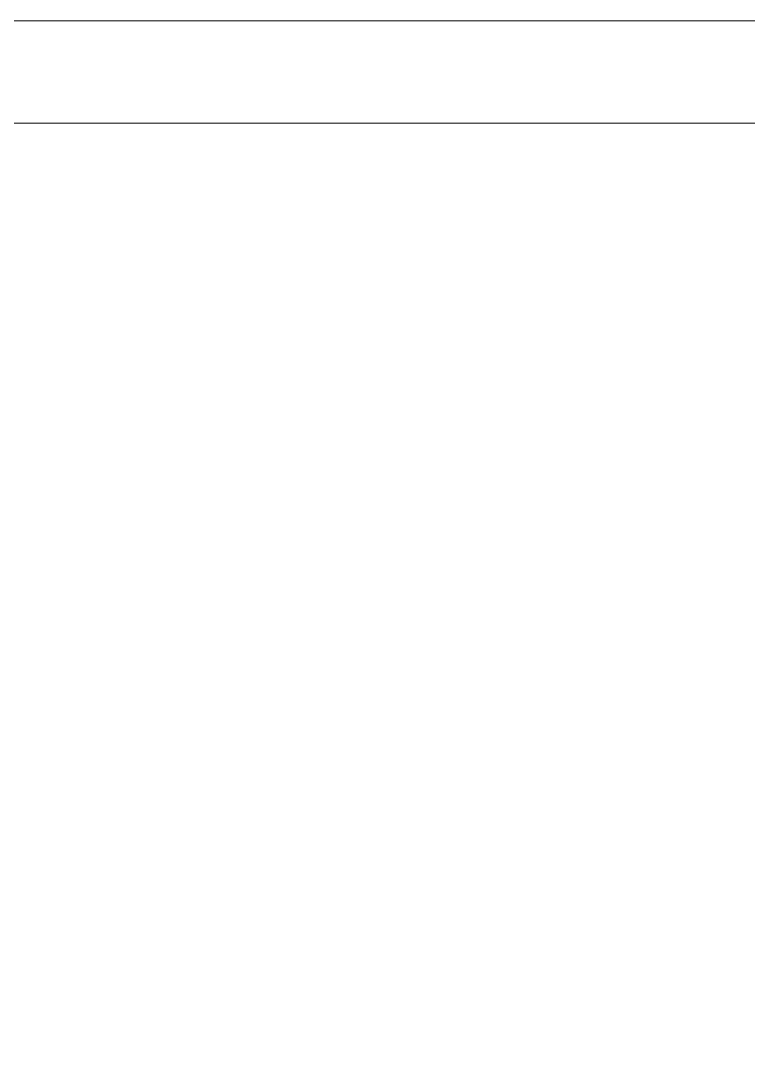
# Model space of a CAD drawing. Header units: millimetres. Extents: x -853228 to -774597, y -17231 to 22435.
# Drawn here: x -808878 to -808522, y 7432 to 7944 of the extents above; entities that cross this region are included whole.
import ezdxf

# ---------------------------------------------------------------- set-up
doc = ezdxf.new("R2010")
doc.units = ezdxf.units.MM
for name, color, linetype, lineweight in [('A-CLNG', 2, 'Continuous', 9), ('A-CLNG-PATT', 2, 'Continuous', 9), ('A-DETL', 1, 'Continuous', 70), ('A-GLAZ-CURT', 2, 'Continuous', 9)]:
    doc.layers.add(name, color=color, linetype=linetype, lineweight=lineweight)

# ---------------------------------------------------------------- blocks, each defined once
blk = doc.blocks.new('PPLS-PP19_Custom Tile Pattern - Custom Tile Pattern-V52-4261-01 ENLARGED UPPER PLATFORM LEVEL - REFLECTED CEILING PLAN - SHEET 2')
at = {"layer": 'A-GLAZ-CURT'}
for p, q in [((-300, 0), (300, 0)), ((300, 0), (-300, 0)), ((230.06, 0), (300, 0)), ((-300, -50), (300, -50)), ((300, -50), (-300, -50))]:
    blk.add_line(p, q, dxfattribs=at)
for points, knots in [([(275.9, 0), (270.46, 0), (246.16, 0), (207.11, 0), (177.41, 0), (159.34, 0), (158.33, 0), (158.3, 0)], [-261.071189, -261.071189, -261.071189, -261.071189, -244.693688, -187.987675, -143.776725, -129.632772, -123.352749, -123.352749, -123.352749, -123.352749]), ([(247.1, 0), (246.76, 0), (245.04, 0), (238.34, 0), (226.56, 0), (221.1, 0), (200.27, 0), (182.99, 0), (174.27, 0), (169.67, 0), (168.99, 0)], [-9649.085549, -9649.085549, -9649.085549, -9649.085549, -9581.591397, -9406.094246, -9221.510254, -9016.44624, -8717.832359, -8253.978395, -8152.463617, -8069.855175, -8069.855175, -8069.855175, -8069.855175]), ([(171.51, 0), (176.48, 0), (193.23, 0), (201.73, 0), (208.81, 0), (213.9, 0), (241.96, 0), (266.73, 0), (281.71, 0), (291.71, 0), (296.52, 0), (297.86, 0), (298.09, 0)], [-7971.819559, -7971.819559, -7971.819559, -7971.819559, -7784.112253, -7606.717214, -7289.299508, -7042.621073, -6582.165592, -6068.460911, -5766.029927, -5566.724884, -5280.360606, -5199.253518, -5199.253518, -5199.253518, -5199.253518]), ([(300, 0), (288.22, 0), (262, 0), (230.43, 0), (219.94, 0), (219.02, 0)], [-12528.858583, -12528.858583, -12528.858583, -12528.858583, -11905.454923, -11162.864862, -10856.732305, -10856.732305, -10856.732305, -10856.732305]), ([(219.9, 0), (220.86, 0), (227.84, 0), (242.06, 0), (246.54, 0), (246.96, 0)], [-10670.940496, -10670.940496, -10670.940496, -10670.940496, -10511.382485, -9925.173265, -9834.877357, -9834.877357, -9834.877357, -9834.877357]), ([(284.76, 0), (284.76, 0), (285.09, 0), (287.47, 0), (293.59, 0), (297.76, 0), (300, 0)], [-4110.630118, -4110.630118, -4110.630118, -4110.630118, -4053.389046, -3959.664717, -3862.421465, -3746.95702, -3746.95702, -3746.95702, -3746.95702]), ([(297.38, 0), (295.84, 0), (291.62, 0), (285.38, 0), (284.87, 0)], [-4803.172655, -4803.172655, -4803.172655, -4803.172655, -4358.271401, -4143.037883, -4143.037883, -4143.037883, -4143.037883])]:
    blk.add_open_spline(points, degree=3, knots=knots, dxfattribs=at)
blk.add_open_spline([(300, 0), (292.32, 0), (284.63, 0), (276.95, 0)], degree=3, dxfattribs=at)
blk = doc.blocks.new('PPLS-PP19_Custom Tile Pattern - Custom Tile Pattern-V53-4261-01 ENLARGED UPPER PLATFORM LEVEL - REFLECTED CEILING PLAN - SHEET 2')
at = {"layer": 'A-GLAZ-CURT'}
for p, q in [((-300, 0), (300, 0)), ((300, 0), (-300, 0)), ((-293.07, 0), (-275.75, 0)), ((-275.75, 0), (-293.07, 0)), ((-222.32, 0), (-205, 0)), ((-205, 0), (-222.32, 0)), ((-300, -50), (300, -50)), ((300, -50), (-300, -50))]:
    blk.add_line(p, q, dxfattribs=at)
at = {"layer": 'A-GLAZ-CURT', "flags": 128}
for points in [[(-300, 0), (-291.56, 0), (-283.3, 0), (-275.2, 0), (-267.26, 0), (-259.45, 0), (-251.77, 0), (-244.2, 0), (-236.74, 0), (-229.36, 0), (-222.06, 0), (-214.83, 0), (-207.71, 0), (-200.76, 0), (-194.02, 0), (-187.54, 0), (-181.38, 0), (-175.58, 0), (-170.25, 0), (-165.64, 0), (-162.01, 0), (-159.53, 0), (-157.46, 0), (-154.52, 0), (-149.42, 0), (-141.84, 0), (-132.81, 0), (-126.08, 0)], [(-125.17, 0), (-128.55, 0), (-134.16, 0), (-140.03, 0), (-145.5, 0), (-150.63, 0), (-155.53, 0), (-160.27, 0), (-164.95, 0), (-169.65, 0), (-174.47, 0), (-179.49, 0), (-184.81, 0), (-190.44, 0), (-196.37, 0), (-202.58, 0), (-209.04, 0), (-215.73, 0), (-222.63, 0), (-229.72, 0), (-236.97, 0), (-244.39, 0), (-251.96, 0), (-259.67, 0), (-267.51, 0), (-275.48, 0), (-283.55, 0), (-291.73, 0), (-300, 0)]]:
    blk.add_lwpolyline(points, dxfattribs=at)
at = {"layer": 'A-GLAZ-CURT'}
for points, knots in [([(-300, 0), (-284.65, 0), (-236.57, 0), (-174.61, 0), (-129.95, 0), (-110.8, 0), (-99.5, 0), (-91.46, 0)], [-5323.127839, -5323.127839, -5323.127839, -5323.127839, -4502.809032, -2700.551212, -1002.059161, -460.363443, 0, 0, 0, 0]), ([(-186.86, 0), (-195.62, 0), (-224.91, 0), (-262.56, 0), (-294.48, 0), (-300, 0)], [-15764.469164, -15764.469164, -15764.469164, -15764.469164, -15131.813646, -13729.592194, -13439.944408, -13439.944408, -13439.944408, -13439.944408]), ([(-186.76, 0), (-192.43, 0), (-210.29, 0), (-232.01, 0), (-255.22, 0), (-262.59, 0), (-264.9, 0), (-265.4, 0)], [-1726.685667, -1726.685667, -1726.685667, -1726.685667, -1400.429864, -858.079193, -543.655514, -208.940337, 0, 0, 0, 0]), ([(-258.6, 0), (-257.91, 0), (-254.26, 0), (-241.25, 0), (-225.99, 0), (-213.1, 0), (-200.2, 0), (-191.77, 0), (-186.28, 0), (-186.22, 0)], [-5722.54675, -5722.54675, -5722.54675, -5722.54675, -5657.471696, -5413.335975, -5017.494783, -4832.723979, -4666.091899, -4349.945572, -4346.079881, -4346.079881, -4346.079881, -4346.079881]), ([(-133.82, 0), (-135.51, 0), (-137.8, 0), (-149.31, 0), (-162.01, 0), (-177.91, 0), (-199.46, 0), (-216.65, 0), (-231.26, 0), (-233.46, 0), (-234, 0)], [-2731.647847, -2731.647847, -2731.647847, -2731.647847, -2418.507304, -2308.929706, -2113.765672, -1763.376603, -1422.553702, -978.033455, -846.069444, -682.911962, -682.911962, -682.911962, -682.911962]), ([(-233.49, 0), (-233.44, 0), (-232.38, 0), (-230.74, 0), (-225.3, 0), (-223.63, 0)], [-455.274641, -455.274641, -455.274641, -455.274641, -440.605512, -119.536984, 0, 0, 0, 0]), ([(-223.63, 0), (-219.39, 0), (-206.47, 0), (-193.97, 0), (-186.42, 0)], [-5463.295695, -5463.295695, -5463.295695, -5463.295695, -5161.076232, -4755.090697, -4755.090697, -4755.090697, -4755.090697]), ([(-186.22, 0), (-185.99, 0), (-180.66, 0), (-169.02, 0), (-152.12, 0), (-136.84, 0), (-127.33, 0), (-124.19, 0), (-123.43, 0), (-123.28, 0)], [-4751.419277, -4751.419277, -4751.419277, -4751.419277, -4739.070012, -4465.409639, -4149.119819, -3839.893365, -3647.167523, -3488.92562, -3439.852845, -3439.852845, -3439.852845, -3439.852845]), ([(-117.26, 0), (-122.85, 0), (-143.62, 0), (-167.48, 0), (-186.21, 0)], [-17670.929872, -17670.929872, -17670.929872, -17670.929872, -17136.203329, -15780.134744, -15780.134744, -15780.134744, -15780.134744]), ([(-137.88, 0), (-140.56, 0), (-147.66, 0), (-147.69, 0), (-158.72, 0), (-174.02, 0), (-180.93, 0), (-185.88, 0), (-186.18, 0)], [-3187.727384, -3187.727384, -3187.727384, -3187.727384, -2919.378265, -2477.344047, -2237.412286, -2029.680487, -1755.085331, -1737.763901, -1737.763901, -1737.763901, -1737.763901]), ([(-185.9, 0), (-180.08, 0), (-171.51, 0), (-158.7, 0), (-157.22, 0)], [-4339.918005, -4339.918005, -4339.918005, -4339.918005, -4000.813434, -3840.635403, -3840.635403, -3840.635403, -3840.635403]), ([(-152.35, 0), (-151.03, 0), (-147.71, 0), (-143.57, 0), (-138.62, 0)], [-3494.978217, -3494.978217, -3494.978217, -3494.978217, -3371.022232, -3227.460399, -3227.460399, -3227.460399, -3227.460399]), ([(-118.78, 0), (-121.86, 0), (-126.28, 0), (-136.96, 0), (-147.46, 0), (-150.03, 0), (-150.57, 0)], [-5938.474035, -5938.474035, -5938.474035, -5938.474035, -5700.061948, -5508.838257, -5298.784692, -5196.16478, -5196.16478, -5196.16478, -5196.16478]), ([(-150.34, 0), (-150.07, 0), (-147.75, 0), (-142.6, 0), (-127.26, 0), (-107.3, 0), (-90.42, 0), (-75.26, 0), (-68.41, 0), (-65.12, 0), (-63.63, 0)], [-4948.728362, -4948.728362, -4948.728362, -4948.728362, -4883.323924, -4440.880425, -4054.690705, -3793.097032, -3402.597032, -3144.956779, -3050.982048, -2969.237017, -2969.237017, -2969.237017, -2969.237017]), ([(-117.27, 0), (-124.23, 0), (-134.25, 0), (-147.74, 0), (-149.07, 0)], [-6846.898818, -6846.898818, -6846.898818, -6846.898818, -6449.282163, -6277.220794, -6277.220794, -6277.220794, -6277.220794]), ([(-148.23, 0), (-146.94, 0), (-140.15, 0), (-137.28, 0), (-133.93, 0), (-128.78, 0), (-126.5, 0)], [-6162.058746, -6162.058746, -6162.058746, -6162.058746, -6017.569127, -5560.701257, -5364.112219, -5231.017328, -5231.017328, -5231.017328, -5231.017328]), ([(-117.27, 0), (-120.44, 0), (-127.52, 0), (-139.03, 0), (-146.11, 0), (-146.95, 0)], [-1110.713338, -1110.713338, -1110.713338, -1110.713338, -945.742622, -741.901385, -489.130243, -489.130243, -489.130243, -489.130243]), ([(-146.69, 0), (-146.59, 0), (-145.49, 0), (-135.69, 0), (-128.29, 0), (-125.15, 0)], [-420.34245, -420.34245, -420.34245, -420.34245, -406.956646, -290.263673, 0, 0, 0, 0]), ([(-127.41, 0), (-131.63, 0), (-133.16, 0), (-134.09, 0), (-134.15, 0)], [-8540.990293, -8540.990293, -8540.990293, -8540.990293, -8266.114998, -8246.473386, -8246.473386, -8246.473386, -8246.473386]), ([(-134.15, 0), (-133.32, 0), (-130.31, 0), (-117.33, 0), (-92.04, 0), (-74.02, 0), (-62.74, 0), (-60.36, 0), (-59.97, 0)], [-7657.439573, -7657.439573, -7657.439573, -7657.439573, -7293.749979, -6839.55839, -6236.997189, -5713.340575, -5140.470607, -5006.787413, -5006.787413, -5006.787413, -5006.787413]), ([(-120.13, 0), (-120.14, 0), (-120.24, 0), (-121.3, 0), (-129.25, 0), (-133.82, 0)], [-2933.992132, -2933.992132, -2933.992132, -2933.992132, -2920.575025, -2840.280255, -2731.647847, -2731.647847, -2731.647847, -2731.647847]), ([(-118.23, 0), (-119.39, 0), (-122.12, 0), (-125.43, 0), (-127.03, 0), (-127.41, 0)], [-164.249813, -164.249813, -164.249813, -164.249813, -98.539552, -24.539552, 0, 0, 0, 0]), ([(-126.5, 0), (-122.44, 0), (-108.71, 0), (-86.68, 0), (-63.44, 0), (-54.4, 0), (-48.53, 0), (-30.79, 0), (-18.03, 0), (8.61, 0), (14.58, 0), (19.63, 0), (20.5, 0)], [-5231.017328, -5231.017328, -5231.017328, -5231.017328, -4994.692869, -4542.524482, -4008.285538, -3689.699207, -3546.54457, -3315.260113, -2864.387349, -2439.246196, -2084.094819, -2018.208936, -2018.208936, -2018.208936, -2018.208936]), ([(-125.15, 0), (-124.93, 0), (-121.96, 0), (-113.01, 0), (-98.9, 0), (-85.29, 0), (-71.67, 0), (-65.93, 0), (-65.07, 0)], [-3362.7396, -3362.7396, -3362.7396, -3362.7396, -3342.215224, -3074.362186, -2902.289527, -2605.247022, -2322.099534, -2241.8264, -2241.8264, -2241.8264, -2241.8264]), ([(-122.08, 0), (-122.01, 0), (-121.69, 0), (-121.2, 0), (-120.88, 0)], [-3136.336417, -3136.336417, -3136.336417, -3136.336417, -3110.304437, -3035.164275, -3035.164275, -3035.164275, -3035.164275]), ([(-48.79, 0), (-51.65, 0), (-61.37, 0), (-81.23, 0), (-99.51, 0), (-114.02, 0), (-117.28, 0), (-118.78, 0)], [-1360.9003, -1360.9003, -1360.9003, -1360.9003, -1060.00838, -740.068933, -229.489605, -116.330425, 0, 0, 0, 0]), ([(-48.45, 0), (-51.77, 0), (-62.12, 0), (-85.2, 0), (-107.32, 0), (-116.2, 0), (-117.38, 0)], [-3284.996266, -3284.996266, -3284.996266, -3284.996266, -2842.901703, -2193.204658, -1433.981041, -1009.837908, -1009.837908, -1009.837908, -1009.837908]), ([(-86.16, 0), (-91.37, 0), (-101.09, 0), (-111.82, 0), (-116.68, 0)], [-1681.3698, -1681.3698, -1681.3698, -1681.3698, -1374.161226, -1120.9132, -1120.9132, -1120.9132, -1120.9132]), ([(-26.75, 0), (-27.82, 0), (-36.18, 0), (-53.55, 0), (-78.2, 0), (-102.7, 0), (-114.1, 0), (-116.66, 0)], [-8718.362214, -8718.362214, -8718.362214, -8718.362214, -8532.293389, -8073.216054, -7508.296369, -7004.680444, -6858.444941, -6858.444941, -6858.444941, -6858.444941]), ([(-113.43, 0), (-113.44, 0), (-113.74, 0), (-115.29, 0), (-116.6, 0)], [-328.499627, -328.499627, -328.499627, -328.499627, -282.672656, -197.18125, -197.18125, -197.18125, -197.18125]), ([(-116.55, 0), (-115.7, 0), (-114.33, 0), (-113.43, 0), (-113.43, 0)], [-656.999253, -656.999253, -656.999253, -656.999253, -394.672656, -330.879064, -330.879064, -330.879064, -330.879064]), ([(-72.93, 0), (-75.51, 0), (-87.54, 0), (-103.49, 0), (-116.31, 0)], [-19442.345229, -19442.345229, -19442.345229, -19442.345229, -18935.241197, -17701.573127, -17701.573127, -17701.573127, -17701.573127]), ([(-115.82, 0), (-114.96, 0), (-110.41, 0), (-96.78, 0), (-75, 0), (-59.07, 0), (-48.76, 0)], [-5724.064692, -5724.064692, -5724.064692, -5724.064692, -5430.283136, -5103.229623, -4799.173296, -4262.601366, -4262.601366, -4262.601366, -4262.601366]), ([(9.32, 0), (9.08, 0), (7.65, 0), (2.57, 0), (-12.23, 0), (-25.64, 0), (-40, 0), (-56.24, 0), (-75.59, 0), (-94, 0), (-112.01, 0), (-114.94, 0), (-115.63, 0)], [-2922.926651, -2922.926651, -2922.926651, -2922.926651, -2882.788014, -2720.818881, -2518.50168, -2125.455881, -1792.521578, -1466.981642, -1208.454564, -789.402658, -501.969187, -243.577221, -243.577221, -243.577221, -243.577221]), ([(-91.46, 0), (-90.09, 0), (-84.7, 0), (-77.43, 0), (-72.73, 0), (-72.64, 0), (-72.64, 0)], [-19832.387487, -19832.387487, -19832.387487, -19832.387487, -19753.885894, -19541.04734, -19478.625389, -19471.062469, -19471.062469, -19471.062469, -19471.062469]), ([(-63.96, 0), (-64.13, 0), (-72.5, 0), (-80.63, 0), (-86.16, 0)], [-2171.769325, -2171.769325, -2171.769325, -2171.769325, -2007.031671, -1681.3698, -1681.3698, -1681.3698, -1681.3698]), ([(-29.03, 0), (-33.97, 0), (-43.74, 0), (-56.37, 0), (-71.66, 0), (-77.83, 0), (-82.66, 0), (-83.28, 0), (-83.28, 0)], [-2680.714891, -2680.714891, -2680.714891, -2680.714891, -2413.671296, -2161.752162, -2006.592567, -1646.621388, -1424.436217, -1393.971743, -1393.971743, -1393.971743, -1393.971743]), ([(-83.28, 0), (-83.28, 0), (-82.91, 0), (-76.14, 0), (-63.16, 0), (-53.83, 0), (-48.31, 0)], [-1393.4169, -1393.4169, -1393.4169, -1393.4169, -1353.722004, -1274.333717, -1073.56893, -661.618527, -661.618527, -661.618527, -661.618527]), ([(-66.39, 0), (-66.39, 0), (-63.63, 0), (-53.63, 0), (-34.42, 0), (-29.82, 0), (-29.19, 0)], [-2493.31794, -2493.31794, -2493.31794, -2493.31794, -2315.303971, -1809.437387, -963.711516, -666.19313, -666.19313, -666.19313, -666.19313]), ([(31.18, 0), (25.97, 0), (11.99, 0), (-16.92, 0), (-47.42, 0), (-65.77, 0), (-66.37, 0), (-66.38, 0)], [-4496.803627, -4496.803627, -4496.803627, -4496.803627, -4222.080604, -3745.412743, -2981.410125, -2542.574734, -2498.224237, -2498.224237, -2498.224237, -2498.224237]), ([(-63.63, 0), (-61.49, 0), (-57.39, 0), (-55.21, 0), (-51.13, 0), (-48.87, 0)], [-2969.237017, -2969.237017, -2969.237017, -2969.237017, -2851.217951, -2734.127174, -2598.08239, -2598.08239, -2598.08239, -2598.08239]), ([(-58.83, 0), (-58.37, 0), (-57.29, 0), (-54.23, 0), (-46.33, 0), (-42.62, 0), (-41.76, 0)], [-4859.52896, -4859.52896, -4859.52896, -4859.52896, -4680.891996, -4469.85053, -4321.566175, -4270.495146, -4270.495146, -4270.495146, -4270.495146]), ([(-51.83, 0), (-51.83, 0), (-51.78, 0), (-50.48, 0), (-49.48, 0)], [-632.814994, -632.814994, -632.814994, -632.814994, -627.965721, -515.928705, -515.928705, -515.928705, -515.928705]), ([(-48.33, 0), (-44.69, 0), (-31.84, 0), (-12.78, 0), (4.23, 0), (9.64, 0), (10.14, 0), (10.18, 0)], [-4255.20505, -4255.20505, -4255.20505, -4255.20505, -4065.652676, -3589.737505, -3285.047089, -3066.359526, -3044.715262, -3044.715262, -3044.715262, -3044.715262]), ([(-36.62, 0), (-36.62, 0), (-40.35, 0), (-42.87, 0), (-46.47, 0), (-48.32, 0)], [-4069.478503, -4069.478503, -4069.478503, -4069.478503, -3858.647035, -3538.256648, -3290.990926, -3290.990926, -3290.990926, -3290.990926]), ([(-48.3, 0), (-46.44, 0), (-43.5, 0), (-40.79, 0), (-40.46, 0), (-40.44, 0)], [-2586.509058, -2586.509058, -2586.509058, -2586.509058, -2474.780881, -2410.990208, -2350.645972, -2350.645972, -2350.645972, -2350.645972]), ([(-36.33, 0), (-36.43, 0), (-37.27, 0), (-45.02, 0), (-45.65, 0), (-48.01, 0), (-48.2, 0)], [-1855.773136, -1855.773136, -1855.773136, -1855.773136, -1810.870157, -1672.078046, -1405.135169, -1382.303599, -1382.303599, -1382.303599, -1382.303599]), ([(-48.13, 0), (-46.86, 0), (-45.43, 0), (-40.22, 0), (-36.78, 0)], [-457.183219, -457.183219, -457.183219, -457.183219, -260.442412, 0, 0, 0, 0]), ([(20.61, 0), (18.65, 0), (11.6, 0), (-2.9, 0), (-20.62, 0), (-32.81, 0), (-42.45, 0), (-47.04, 0), (-47.78, 0)], [-2043.197134, -2043.197134, -2043.197134, -2043.197134, -1925.670641, -1617.263037, -1290.787923, -1039.307308, -819.71621, -773.893057, -773.893057, -773.893057, -773.893057]), ([(-47.58, 0), (-42.98, 0), (-36.45, 0), (-33.57, 0), (-29.94, 0), (-28.57, 0)], [-643.371574, -643.371574, -643.371574, -643.371574, -296.515819, -83.513472, 0, 0, 0, 0]), ([(-41.76, 0), (-39.9, 0), (-37.72, 0), (-36.92, 0), (-36.77, 0)], [-4270.495146, -4270.495146, -4270.495146, -4270.495146, -4161.040818, -4106.245333, -4106.245333, -4106.245333, -4106.245333]), ([(-36.78, 0), (-32.43, 0), (-19.22, 0), (8.83, 0), (43.36, 0), (70.92, 0), (82.12, 0), (83.66, 0)], [-6191.144455, -6191.144455, -6191.144455, -6191.144455, -5862.463379, -5340.621928, -4573.028122, -4094.177415, -3869.465285, -3869.465285, -3869.465285, -3869.465285]), ([(-36.29, 0), (-36.29, 0), (-34.66, 0), (-28.88, 0), (-26.95, 0), (-26.54, 0)], [-9150.272121, -9150.272121, -9150.272121, -9150.272121, -9057.163041, -8919.836787, -8834.607043, -8834.607043, -8834.607043, -8834.607043]), ([(19.77, 0), (14.26, 0), (1.26, 0), (-16.58, 0), (-34.76, 0), (-36.04, 0)], [-10229.544997, -10229.544997, -10229.544997, -10229.544997, -9884.23066, -9424.652049, -9182.880979, -9182.880979, -9182.880979, -9182.880979]), ([(-33.34, 0), (-33.34, 0), (-32.93, 0), (-31.16, 0), (-30.52, 0)], [-2415.024266, -2415.024266, -2415.024266, -2415.024266, -2357.633367, -2323.618664, -2323.618664, -2323.618664, -2323.618664]), ([(20.62, 0), (14.4, 0), (0.87, 0), (-17.84, 0), (-30.57, 0), (-31.82, 0), (-32, 0)], [-3674.068559, -3674.068559, -3674.068559, -3674.068559, -3333.063701, -2994.501669, -2698.150104, -2614.070998, -2614.070998, -2614.070998, -2614.070998]), ([(-30.76, 0), (-30.73, 0), (-29.99, 0), (-23.47, 0), (-15.75, 0), (-15.19, 0)], [-54176.191683, -54176.191683, -54176.191683, -54176.191683, -54157.274271, -53749.15266, -53717.791567, -53717.791567, -53717.791567, -53717.791567]), ([(-30.52, 0), (-27.11, 0), (-17.83, 0), (2.35, 0), (14.87, 0), (20.6, 0)], [-2323.618664, -2323.618664, -2323.618664, -2323.618664, -2142.497158, -1716.209403, -1377.320117, -1377.320117, -1377.320117, -1377.320117]), ([(-13, 0), (-14.35, 0), (-17.68, 0), (-25.97, 0), (-29.52, 0), (-30.21, 0)], [-55207.591944, -55207.591944, -55207.591944, -55207.591944, -54789.006179, -54461.685999, -54290.791712, -54290.791712, -54290.791712, -54290.791712]), ([(8.33, 0), (8.19, 0), (7.18, 0), (0.32, 0), (-13.89, 0), (-24.92, 0), (-29.03, 0)], [-3574.286521, -3574.286521, -3574.286521, -3574.286521, -3526.962355, -3285.499107, -2903.012179, -2680.714891, -2680.714891, -2680.714891, -2680.714891]), ([(-28.98, 0), (-28.66, 0), (-27.39, 0), (-24.45, 0), (-22.56, 0)], [-166.548282, -166.548282, -166.548282, -166.548282, -102.06493, 0, 0, 0, 0]), ([(-28.57, 0), (-26.93, 0), (-20.29, 0), (-11.45, 0), (2.08, 0), (12.49, 0), (18.56, 0), (20.65, 0)], [-5361.429781, -5361.429781, -5361.429781, -5361.429781, -5261.36855, -5050.479954, -4785.90057, -4596.498881, -4481.328723, -4481.328723, -4481.328723, -4481.328723]), ([(-22.56, 0), (-20.27, 0), (-17.03, 0), (-11.36, 0), (-7.66, 0), (-6.6, 0), (-6.44, 0)], [-56468.192263, -56468.192263, -56468.192263, -56468.192263, -56344.022017, -56303.229861, -56166.290093, -56124.392176, -56124.392176, -56124.392176, -56124.392176]), ([(-15.19, 0), (-13.07, 0), (7.48, 0), (42.82, 0), (72.08, 0), (87.99, 0), (89.56, 0)], [-461.142613, -461.142613, -461.142613, -461.142613, -429.606584, -390.253598, -346.313304, -341.483053, -341.483053, -341.483053, -341.483053]), ([(-6.54, 0), (-6.73, 0), (-7.2, 0), (-7.6, 0), (-7.79, 0)], [-56009.792147, -56009.792147, -56009.792147, -56009.792147, -55949.290093, -55895.192118, -55895.192118, -55895.192118, -55895.192118])]:
    blk.add_open_spline(points, degree=3, knots=knots, dxfattribs=at)
for points in [[(-48.61, 0), (-50.29, 0), (-51.56, 0), (-51.79, 0)], [(-39.84, 0), (-39.08, 0), (-38.11, 0), (-37.36, 0)]]:
    blk.add_open_spline(points, degree=3, dxfattribs=at)
blk = doc.blocks.new('*U470')
at = {"layer": 'A-CLNG'}
for p, q in [((-4746.61, 4315.01), (-12525, 4315.01)), ((-12525, 4315.01), (-4746.61, 4315.01))]:
    blk.add_line(p, q, dxfattribs=at)
at = {"layer": 'A-GLAZ-CURT', "rotation": 180}
for name, p in [('PPLS-PP19_Custom Tile Pattern - Custom Tile Pattern-V53-4261-01 ENLARGED UPPER PLATFORM LEVEL - REFLECTED CEILING PLAN - SHEET 2', (-7200.06, 4315)), ('PPLS-PP19_Custom Tile Pattern - Custom Tile Pattern-V52-4261-01 ENLARGED UPPER PLATFORM LEVEL - REFLECTED CEILING PLAN - SHEET 2', (-6600.06, 4315))]:
    blk.add_blockref(name, p, dxfattribs=at)
blk = doc.blocks.new('C-1-PP19-AR-4261-01-B_20250910-022855_EXDIM')
at = {"layer": 'A-DETL', "lineweight": 9}
for p, q in [((-1177.39, 4365), (-12525, 4365)), ((-12525, 4315), (-1177.39, 4315))]:
    blk.add_line(p, q, dxfattribs=at)

msp = doc.modelspace()

# ---------------------------------------------------------------- hatches: boundary and pattern name
at = {"layer": 'A-CLNG-PATT', "lineweight": 25}
h = msp.add_hatch(dxfattribs=at)
h.set_pattern_fill('FP_11', color=256, style=0, pattern_type=2)
h.set_pattern_definition([(90, (-814207.4, 7211.5), (3600, -2e-13), [1200, 0]), (90, (-817807.4, 7211.5), (3600, -2e-13), [1200, 0]), (0, (-817807.4, 8336.5), (0, -1200), [3600, 0]), (0, (-817807.4, 7286.5), (0, -1200), [3600, 0])])
h.paths.add_polyline_path([(-814207.37, 4129.03), (-806428.99, 4129.03), (-806429.94, 7894.02), (-814207.37, 7894.02), (-814207.37, 4494.02)])

# ---------------------------------------------------------------- block references
for name in ['C-1-PP19-AR-4261-01-B_20250910-022855_EXDIM', '*U470']:
    msp.add_blockref(name, (-801682.37, 3579.02))

doc.saveas('drawing.dxf')
